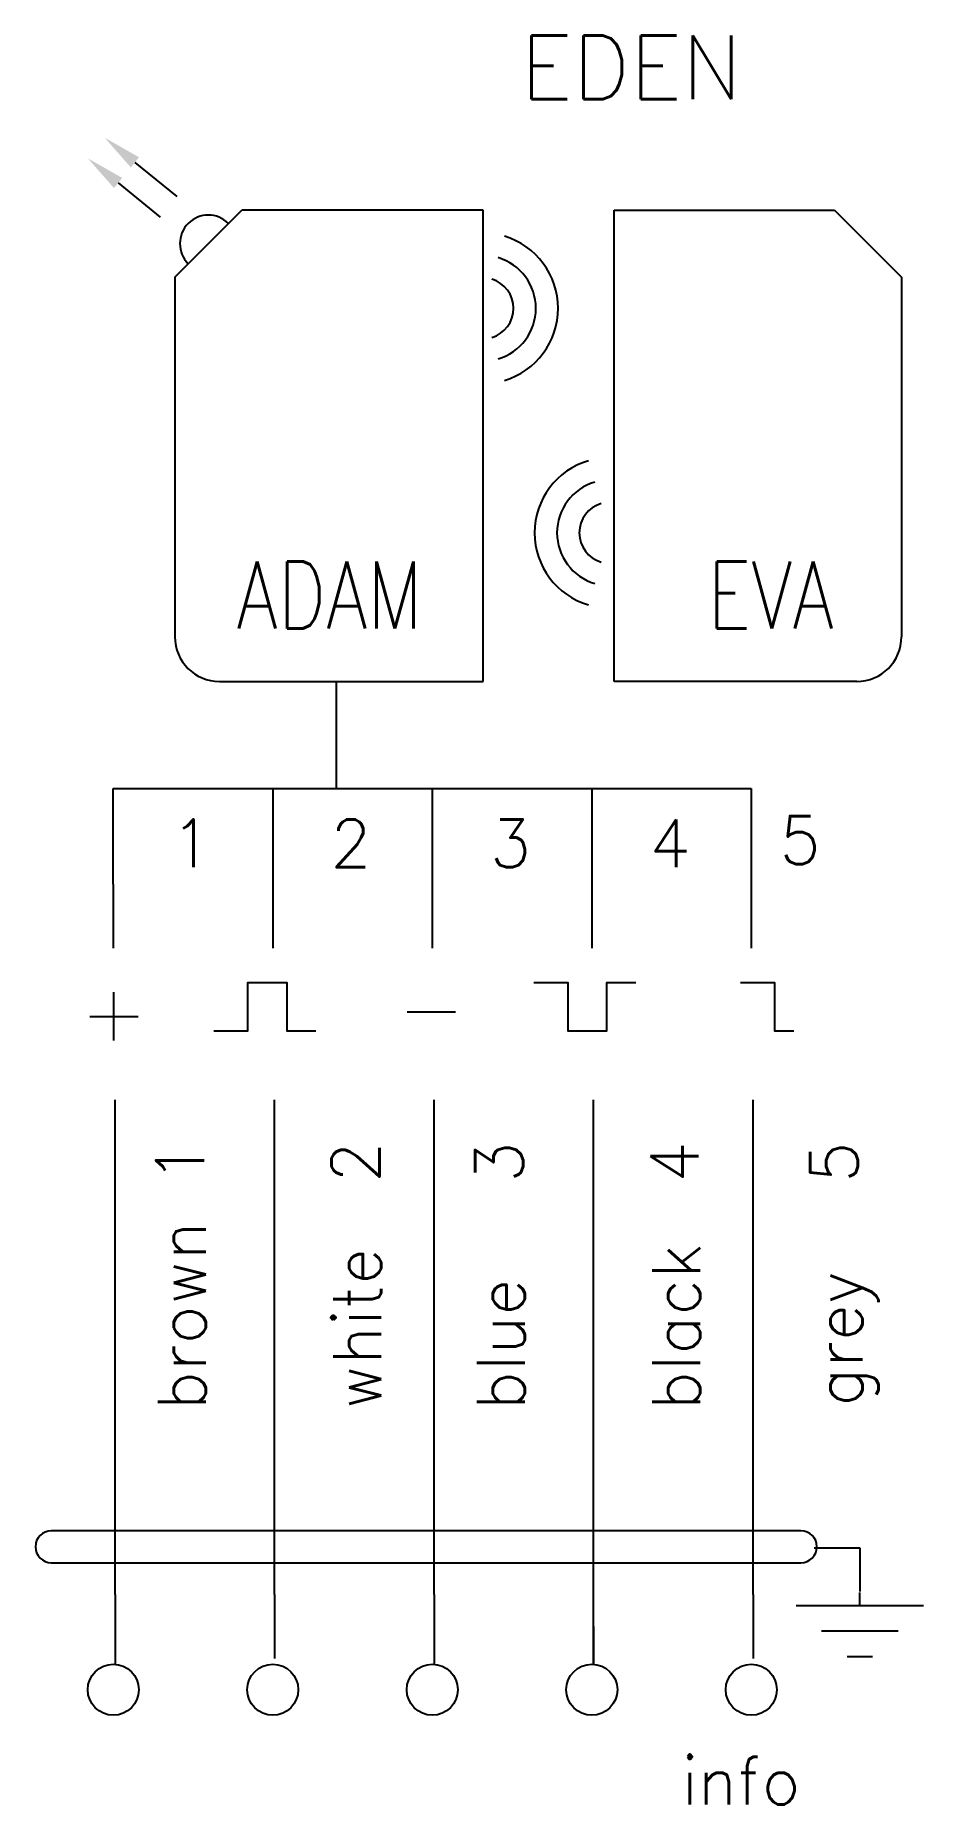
# Model space of a CAD drawing. Header units: millimetres. Extents: x 157.5 to 185.3, y 111.9 to 167.3.
import ezdxf
from ezdxf.enums import TextEntityAlignment as Align

# ---------------------------------------------------------------- set-up
doc = ezdxf.new("R2010")
doc.units = ezdxf.units.MM
for name, color, linetype in [('1', 7, 'Continuous'), ('2', 7, 'Continuous'), ('20', 7, 'Continuous'), ('FIN', 1, 'Continuous')]:
    doc.layers.add(name, color=color, linetype=linetype)
doc.styles.add('ISO', font='ISO9.SHX')
doc.styles.add('T0', font='ROMANS.SHX')
doc.styles.add('T008', font='ROMANS.SHX', dxfattribs={"width": 0.8})

# ---------------------------------------------------------------- blocks, each defined once
blk = doc.blocks.new('EPCBH1F6')
at = {"color": 0}
blk.add_circle((0, 0), 0.8, dxfattribs=at)
at = {"color": 0, "style": 'ISO'}
blk.add_attdef('UTTAG1', text='', height=1.8, dxfattribs=at).set_placement((1.5, -0.1), align=Align.MIDDLE_LEFT)
at = {"color": 0, "style": 'ISO', "flags": 1}
for tag, p in [('TYP', (1.5, -2.5)), ('BET1', (1.5, -3.5)), ('PLAC', (1.5, -5))]:
    blk.add_attdef(tag, p, '', height=1, dxfattribs=at)
at = {"color": 0, "style": 'ISO'}
for tag, flags, p in [('UTTAG2', 9, (3, -6)), ('TBH', 1, (3, -7)), ('LIB', 1, (3, -8))]:
    blk.add_attdef(tag, text='', height=1, dxfattribs=dict(at, flags=flags)).set_placement(p, align=Align.CENTER)

msp = doc.modelspace()

# ---------------------------------------------------------------- linework, layer by layer
at = {"color": 0}
for p, q in [((166.943, 143.706), (166.943, 147.078)), ((159.943, 140.706), (159.943, 143.706)), ((185.344, 118.099), (181.344, 118.099)), ((184.544, 117.299), (182.144, 117.299)), ((183.744, 116.499), (182.944, 116.499))]:
    msp.add_line(p, q, dxfattribs=at)
for p, q in [((160, 118.448), (160, 133.948)), ((165, 118.448), (165, 133.948)), ((170, 118.448), (170, 133.948)), ((175, 118.448), (175, 133.948)), ((180, 118.448), (180, 133.948)), ((181.5, 120.448), (158, 120.448)), ((183.351, 119.907), (181.915, 119.907)), ((183.351, 118.542), (183.351, 119.907)), ((158, 119.448), (181.5, 119.448)), ((160, 118.448), (160, 116.248)), ((165, 118.448), (165, 116.448)), ((170, 118.448), (170, 116.248)), ((175, 116.248), (175, 118.448)), ((180, 118.448), (180, 116.448)), ((183.349, 118.101), (183.349, 118.518)), ((175, 117.448), (175, 116.248))]:
    msp.add_line(p, q)
for centre, start, end in [((158, 119.948), 90, 270), ((181.5, 119.948), 270, 90)]:
    msp.add_arc(centre, 0.5, start, end)
at = {"layer": '1'}
for p, q in [((161.872, 159.733), (163.972, 161.833)), ((171.533, 161.833), (163.972, 161.833)), ((171.533, 147.063), (171.533, 161.833)), ((175.64, 147.063), (175.64, 161.833)), ((175.64, 161.833), (182.548, 161.833)), ((182.548, 161.833), (184.648, 159.733)), ((161.872, 159.733), (161.872, 148.463)), ((184.648, 159.733), (184.648, 148.463)), ((163.272, 147.063), (171.533, 147.063)), ((183.248, 147.063), (175.64, 147.063)), ((159.964, 135.808), (159.964, 137.326)), ((159.204, 136.567), (160.724, 136.567)), ((169.152, 136.709), (170.671, 136.709))]:
    msp.add_line(p, q, dxfattribs=at)
for points in [[(163.099, 136.112), (164.165, 136.112), (164.165, 137.63), (165.379, 137.63), (165.379, 136.112), (166.296, 136.112)], [(173.129, 137.63), (174.195, 137.63), (174.195, 136.112), (175.409, 136.112), (175.409, 137.63), (176.326, 137.63)], [(179.603, 137.63), (180.669, 137.63), (180.669, 136.112), (181.276, 136.112)]]:
    msp.add_lwpolyline(points, dxfattribs=at)
for centre, radius, start, end in [((171.533, 158.755), 2.356, 286.5486, 73.4514), ((171.533, 158.755), 1.656, 286.5486, 73.4514), ((171.533, 158.755), 0.956, 286.5486, 73.4514), ((175.507, 151.72), 2.356, 106.5486, 253.4514), ((175.507, 151.72), 1.656, 106.5486, 253.4514), ((175.507, 151.72), 0.956, 106.5486, 253.4514), ((163.272, 148.463), 1.4, 180, 270), ((183.248, 148.463), 1.4, 270, 0)]:
    msp.add_arc(centre, radius, start, end, dxfattribs=at)
at = {"layer": '2'}
msp.add_arc((162.922, 160.783), 0.892, 45, 225, dxfattribs=at)
at = {"layer": '20'}
for p, q in [((159.943, 143.706), (179.943, 143.706)), ((164.943, 143.706), (164.943, 138.706)), ((169.943, 143.706), (169.943, 138.706)), ((174.943, 143.706), (174.943, 138.706)), ((179.943, 143.706), (179.943, 138.706)), ((159.943, 140.706), (159.943, 138.706))]:
    msp.add_line(p, q, dxfattribs=at)
at = {"layer": 'Defpoints', "color": 0, "linetype": 'ByBlock'}
msp.add_point((159.153, 166.083), dxfattribs=at)
at = {"layer": 'FIN', "color": 7, "linetype": 'ByBlock'}
for p, q in [((160.62, 163.329), (161.935, 162.259)), ((160.093, 162.683), (161.408, 161.612))]:
    msp.add_line(p, q, dxfattribs=at)
for points in [[(160.749, 163.488), (160.491, 163.171), (159.67, 164.103)], [(160.222, 162.841), (159.964, 162.524), (159.143, 163.456)]]:
    msp.add_solid(points, dxfattribs=at)

# ---------------------------------------------------------------- block references
for p in [(159.943, 115.467), (164.943, 115.467), (169.943, 115.467), (174.943, 115.467), (179.943, 115.467)]:
    msp.add_blockref('EPCBH1F6', p)

# ---------------------------------------------------------------- texts
at = {"layer": '1', "style": 'T0'}
msp.add_text('EDEN', height=2, dxfattribs=at).set_placement((176.184, 165.308), align=Align.CENTER)
for s, p in [('1', (161.749, 141.239)), ('2', (166.749, 141.239)), ('3', (171.749, 141.239)), ('4', (176.749, 141.239)), ('5', (180.835, 141.342)), ('info', (177.757, 111.867))]:
    msp.add_text(s, height=1.5, dxfattribs=at).set_placement(p)
for s, p in [(' 4', (178.286, 130.325)), (' 1', (162.786, 130.319)), (' 2', (168.286, 130.325)), (' 3', (172.786, 130.325)), (' 5', (183.286, 130.325)), ('brown', (162.839, 124.234)), ('black', (178.339, 124.234)), ('white ', (168.339, 124.234)), ('blue', (172.839, 124.234)), ('grey', (183.425, 124.337))]:
    msp.add_text(s, height=1.5, rotation=90, dxfattribs=at).set_placement(p)
at = {"layer": 'FIN', "color": 7, "style": 'T008', "width": 0.8}
for s, p in [('ADAM', (166.721, 148.726)), ('EVA', (180.55, 148.726))]:
    msp.add_text(s, height=2.1, dxfattribs=at).set_placement(p, align=Align.CENTER)

doc.saveas('drawing.dxf')
